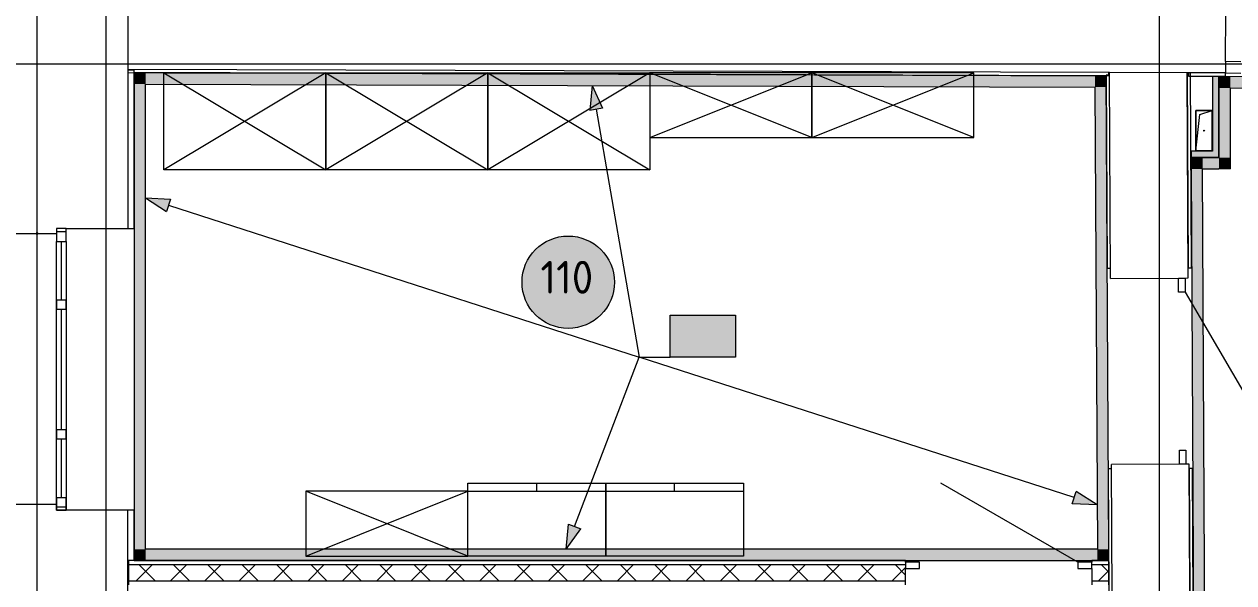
# Model space of a CAD drawing. Header units: millimetres. Extents: x -546 to 1681, y -650 to 1730.
# Drawn here: x 233.6 to 308.3, y 621.3 to 655.8 of the extents above; entities that cross this region are included whole.
import ezdxf

# ---------------------------------------------------------------- set-up
doc = ezdxf.new("R2010")
doc.units = ezdxf.units.MM

msp = doc.modelspace()

# ---------------------------------------------------------------- hatches: boundary and pattern name
at = {"true_color": 0xf1d696}
h = msp.add_hatch(color=41, dxfattribs=at)
h.dxf.hatch_style = 2
h.paths.add_polyline_path([(241.098, 652.13), (240.398, 652.133), (240.398, 652.833)])
h = msp.add_hatch(color=41, dxfattribs=at)
h.dxf.hatch_style = 2
h.paths.add_polyline_path([(240.398, 652.833), (241.098, 652.83), (241.098, 652.13)])
h = msp.add_hatch(color=41, dxfattribs=at)
h.dxf.hatch_style = 2
h.paths.add_polyline_path([(241.098, 652.13), (241.098, 652.83), (299.686, 652.639), (299.69, 651.939)])
h = msp.add_hatch(color=41, dxfattribs=at)
h.dxf.hatch_style = 2
h.paths.add_polyline_path([(300.386, 652.637), (299.69, 651.939), (299.686, 652.639)])
h = msp.add_hatch(color=41, dxfattribs=at)
h.dxf.hatch_style = 2
h.paths.add_polyline_path([(299.69, 651.939), (300.38, 652.631), (300.39, 651.937)])
h = msp.add_hatch(color=7)
h.dxf.hatch_style = 2
h.paths.add_polyline_path([(307.33, 647.586), (306.946, 647.586), (306.946, 652.586), (307.341, 652.586), (307.346, 647.591)])
at = {"true_color": 0x186722}
h = msp.add_hatch(color=99, dxfattribs=at)
h.dxf.hatch_style = 2
h.paths.add_polyline_path([(308.046, 651.885), (307.346, 651.886), (307.346, 652.586)])
h = msp.add_hatch(color=99, dxfattribs=at)
h.dxf.hatch_style = 2
h.paths.add_polyline_path([(307.346, 652.586), (308.046, 652.585), (308.046, 651.885)])
h = msp.add_hatch(color=99, dxfattribs=at)
h.dxf.hatch_style = 2
h.paths.add_polyline_path([(308.046, 651.885), (308.046, 652.585), (327.856, 652.546), (327.845, 651.846)])
at = {"true_color": 0xf1d696}
h = msp.add_hatch(color=41, dxfattribs=at)
h.dxf.hatch_style = 2
h.paths.add_polyline_path([(241.098, 623.397), (240.398, 623.397), (240.398, 652.133), (241.098, 652.13)])
at = {"true_color": 0x0077b0}
h = msp.add_hatch(color=144, dxfattribs=at)
h.dxf.hatch_style = 2
h.paths.add_polyline_path([(268.65, 652.041), (269.299, 650.638), (268.511, 650.501)])
at = {"true_color": 0xf1d696}
h = msp.add_hatch(color=41, dxfattribs=at)
h.dxf.hatch_style = 2
h.paths.add_polyline_path([(299.69, 651.939), (300.39, 651.937), (300.544, 623.397), (299.844, 623.397)])
h = msp.add_hatch(color=41, dxfattribs=at)
h.dxf.hatch_style = 2
h.paths.add_polyline_path([(308.046, 647.586), (307.346, 647.586), (307.346, 651.886), (308.046, 651.885)])
h = msp.add_hatch(color=7)
h.dxf.hatch_style = 2
h.paths.add_polyline_path([(305.63, 647.586), (305.63, 647.986), (306.946, 647.986), (306.946, 647.586)])
h = msp.add_hatch(color=41, dxfattribs=at)
h.dxf.hatch_style = 2
h.paths.add_polyline_path([(306.334, 646.886), (305.634, 646.886), (305.63, 647.586)])
h = msp.add_hatch(color=41, dxfattribs=at)
h.dxf.hatch_style = 2
h.paths.add_polyline_path([(305.63, 647.586), (306.33, 647.586), (306.334, 646.886)])
h = msp.add_hatch(color=41, dxfattribs=at)
h.dxf.hatch_style = 2
h.paths.add_polyline_path([(306.334, 646.886), (306.33, 647.586), (307.346, 647.586), (307.346, 646.886)])
h = msp.add_hatch(color=41, dxfattribs=at)
h.dxf.hatch_style = 2
h.paths.add_polyline_path([(307.346, 647.586), (308.046, 646.886), (307.346, 646.886)])
h = msp.add_hatch(color=41, dxfattribs=at)
h.dxf.hatch_style = 2
h.paths.add_polyline_path([(308.046, 647.586), (308.046, 646.886), (307.346, 647.586)])
h = msp.add_hatch(color=41, dxfattribs=at)
h.dxf.hatch_style = 2
h.paths.add_polyline_path([(307.097, 495.136), (306.397, 495.136), (305.634, 646.886), (306.334, 646.886)])
at = {"true_color": 0x0077b0}
h = msp.add_hatch(color=144, dxfattribs=at)
h.dxf.hatch_style = 2
h.paths.add_polyline_path([(241.098, 645.101), (242.642, 645.023), (242.396, 644.262)])
h = msp.add_hatch(color=7)
h.dxf.hatch_style = 2
h.paths.add_polyline_path([(234.398, 642.991), (234.335, 642.964), (234.308, 642.901), (234.335, 642.837), (234.398, 642.811), (234.463, 642.837), (234.489, 642.901), (234.463, 642.964)])
at = {"true_color": 0xffffff}
h = msp.add_hatch(color=7, dxfattribs=at)
edge = h.paths.add_edge_path()
edge.add_arc((267.18, 639.888), 2.852, 0, 360)
h = msp.add_hatch(color=7, dxfattribs=at)
h.dxf.hatch_style = 2
h.paths.add_polyline_path([(273.469, 637.85), (277.51, 637.85), (277.51, 635.262), (273.469, 635.262)])
h = msp.add_hatch(color=7, dxfattribs=at)
h.dxf.hatch_style = 2
h.paths.add_polyline_path([(273.469, 637.85), (277.51, 637.85), (277.51, 635.262), (273.469, 635.262)])
h = msp.add_hatch(color=7, dxfattribs=at)
h.dxf.hatch_style = 2
h.paths.add_polyline_path([(273.469, 637.85), (277.51, 637.85), (277.51, 635.262), (273.469, 635.262)])
h = msp.add_hatch(color=7, dxfattribs=at)
h.dxf.hatch_style = 2
h.paths.add_polyline_path([(273.469, 637.85), (277.51, 637.85), (277.51, 635.262), (273.469, 635.262)])
at = {"true_color": 0x0077b0}
h = msp.add_hatch(color=144, dxfattribs=at)
h.paths.add_polyline_path([(274.681, 636.454), (274.681, 637.261), (274.651, 637.417), (274.562, 637.548), (274.433, 637.635), (274.277, 637.664), (274.121, 637.635), (273.989, 637.548), (273.902, 637.417), (273.874, 637.261), (273.874, 636.454), (273.902, 636.297), (273.989, 636.169), (274.121, 636.08), (274.277, 636.05), (274.433, 636.08), (274.562, 636.169), (274.651, 636.297)])
h.paths.add_polyline_path([(274.881, 636.454), (274.87, 636.333), (274.837, 636.221), (274.781, 636.118), (274.703, 636.024), (274.611, 635.947), (274.509, 635.892), (274.398, 635.86), (274.277, 635.849), (274.155, 635.86), (274.044, 635.892), (273.941, 635.947), (273.848, 636.024), (273.77, 636.118), (273.715, 636.221), (273.682, 636.333), (273.671, 636.454), (273.671, 637.261), (273.682, 637.382), (273.715, 637.494), (273.77, 637.596), (273.848, 637.689), (273.941, 637.767), (274.044, 637.823), (274.155, 637.856), (274.277, 637.867), (274.398, 637.856), (274.51, 637.823), (274.613, 637.768), (274.706, 637.692), (274.782, 637.598), (274.837, 637.495), (274.87, 637.383), (274.881, 637.261)])
h = msp.add_hatch(color=144, dxfattribs=at)
h.paths.add_polyline_path([(274.681, 636.454), (274.681, 637.261), (274.651, 637.417), (274.562, 637.548), (274.433, 637.635), (274.277, 637.664), (274.121, 637.635), (273.989, 637.548), (273.902, 637.417), (273.874, 637.261), (273.874, 636.454), (273.902, 636.297), (273.989, 636.169), (274.121, 636.08), (274.277, 636.05), (274.433, 636.08), (274.562, 636.169), (274.651, 636.297)])
h.paths.add_polyline_path([(274.881, 636.454), (274.87, 636.333), (274.837, 636.221), (274.781, 636.118), (274.703, 636.024), (274.611, 635.947), (274.509, 635.892), (274.398, 635.86), (274.277, 635.849), (274.155, 635.86), (274.044, 635.892), (273.941, 635.947), (273.848, 636.024), (273.77, 636.118), (273.715, 636.221), (273.682, 636.333), (273.671, 636.454), (273.671, 637.261), (273.682, 637.382), (273.715, 637.494), (273.77, 637.596), (273.848, 637.689), (273.941, 637.767), (274.044, 637.823), (274.155, 637.856), (274.277, 637.867), (274.398, 637.856), (274.51, 637.823), (274.613, 637.768), (274.706, 637.692), (274.782, 637.598), (274.837, 637.495), (274.87, 637.383), (274.881, 637.261)])
h = msp.add_hatch(color=144, dxfattribs=at)
h.paths.add_polyline_path([(274.681, 636.454), (274.681, 637.261), (274.651, 637.417), (274.562, 637.548), (274.433, 637.635), (274.277, 637.664), (274.121, 637.635), (273.989, 637.548), (273.902, 637.417), (273.874, 637.261), (273.874, 636.454), (273.902, 636.297), (273.989, 636.169), (274.121, 636.08), (274.277, 636.05), (274.433, 636.08), (274.562, 636.169), (274.651, 636.297)])
h.paths.add_polyline_path([(274.881, 636.454), (274.87, 636.333), (274.837, 636.221), (274.781, 636.118), (274.703, 636.024), (274.611, 635.947), (274.509, 635.892), (274.398, 635.86), (274.277, 635.849), (274.155, 635.86), (274.044, 635.892), (273.941, 635.947), (273.848, 636.024), (273.77, 636.118), (273.715, 636.221), (273.682, 636.333), (273.671, 636.454), (273.671, 637.261), (273.682, 637.382), (273.715, 637.494), (273.77, 637.596), (273.848, 637.689), (273.941, 637.767), (274.044, 637.823), (274.155, 637.856), (274.277, 637.867), (274.398, 637.856), (274.51, 637.823), (274.613, 637.768), (274.706, 637.692), (274.782, 637.598), (274.837, 637.495), (274.87, 637.383), (274.881, 637.261)])
h = msp.add_hatch(color=144, dxfattribs=at)
h.paths.add_polyline_path([(274.681, 636.454), (274.681, 637.261), (274.651, 637.417), (274.562, 637.548), (274.433, 637.635), (274.277, 637.664), (274.121, 637.635), (273.989, 637.548), (273.902, 637.417), (273.874, 637.261), (273.874, 636.454), (273.902, 636.297), (273.989, 636.169), (274.121, 636.08), (274.277, 636.05), (274.433, 636.08), (274.562, 636.169), (274.651, 636.297)])
h.paths.add_polyline_path([(274.881, 636.454), (274.87, 636.333), (274.837, 636.221), (274.781, 636.118), (274.703, 636.024), (274.611, 635.947), (274.509, 635.892), (274.398, 635.86), (274.277, 635.849), (274.155, 635.86), (274.044, 635.892), (273.941, 635.947), (273.848, 636.024), (273.77, 636.118), (273.715, 636.221), (273.682, 636.333), (273.671, 636.454), (273.671, 637.261), (273.682, 637.382), (273.715, 637.494), (273.77, 637.596), (273.848, 637.689), (273.941, 637.767), (274.044, 637.823), (274.155, 637.856), (274.277, 637.867), (274.398, 637.856), (274.51, 637.823), (274.613, 637.768), (274.706, 637.692), (274.782, 637.598), (274.837, 637.495), (274.87, 637.383), (274.881, 637.261)])
h = msp.add_hatch(color=144, dxfattribs=at)
h.dxf.hatch_style = 2
h.paths.add_polyline_path([(277.104, 637.523), (276.872, 637.291), (276.802, 637.261), (276.725, 637.286), (276.7, 637.362), (276.728, 637.432), (277.123, 637.828), (277.164, 637.857), (277.205, 637.867), (277.281, 637.842), (277.306, 637.765), (277.306, 635.948), (277.281, 635.873), (277.205, 635.849), (277.129, 635.873), (277.104, 635.948)])
h = msp.add_hatch(color=144, dxfattribs=at)
h.dxf.hatch_style = 2
h.paths.add_polyline_path([(277.104, 637.523), (276.872, 637.291), (276.802, 637.261), (276.725, 637.286), (276.7, 637.362), (276.728, 637.432), (277.123, 637.828), (277.164, 637.857), (277.205, 637.867), (277.281, 637.842), (277.306, 637.765), (277.306, 635.948), (277.281, 635.873), (277.205, 635.849), (277.129, 635.873), (277.104, 635.948)])
h = msp.add_hatch(color=144, dxfattribs=at)
h.dxf.hatch_style = 2
h.paths.add_polyline_path([(277.104, 637.523), (276.872, 637.291), (276.802, 637.261), (276.725, 637.286), (276.7, 637.362), (276.728, 637.432), (277.123, 637.828), (277.164, 637.857), (277.205, 637.867), (277.281, 637.842), (277.306, 637.765), (277.306, 635.948), (277.281, 635.873), (277.205, 635.849), (277.129, 635.873), (277.104, 635.948)])
h = msp.add_hatch(color=144, dxfattribs=at)
h.dxf.hatch_style = 2
h.paths.add_polyline_path([(277.104, 637.523), (276.872, 637.291), (276.802, 637.261), (276.725, 637.286), (276.7, 637.362), (276.728, 637.432), (277.123, 637.828), (277.164, 637.857), (277.205, 637.867), (277.281, 637.842), (277.306, 637.765), (277.306, 635.948), (277.281, 635.873), (277.205, 635.849), (277.129, 635.873), (277.104, 635.948)])
h = msp.add_hatch(color=144, dxfattribs=at)
h.dxf.hatch_style = 2
h.paths.add_polyline_path([(276.194, 636.352), (275.387, 636.352), (275.311, 636.377), (275.286, 636.454), (275.311, 636.53), (275.387, 636.555), (276.194, 636.555), (276.27, 636.53), (276.295, 636.454), (276.27, 636.377)])
h = msp.add_hatch(color=144, dxfattribs=at)
h.dxf.hatch_style = 2
h.paths.add_polyline_path([(276.194, 636.352), (275.387, 636.352), (275.311, 636.377), (275.286, 636.454), (275.311, 636.53), (275.387, 636.555), (276.194, 636.555), (276.27, 636.53), (276.295, 636.454), (276.27, 636.377)])
h = msp.add_hatch(color=144, dxfattribs=at)
h.dxf.hatch_style = 2
h.paths.add_polyline_path([(276.194, 636.352), (275.387, 636.352), (275.311, 636.377), (275.286, 636.454), (275.311, 636.53), (275.387, 636.555), (276.194, 636.555), (276.27, 636.53), (276.295, 636.454), (276.27, 636.377)])
h = msp.add_hatch(color=144, dxfattribs=at)
h.dxf.hatch_style = 2
h.paths.add_polyline_path([(276.194, 636.352), (275.387, 636.352), (275.311, 636.377), (275.286, 636.454), (275.311, 636.53), (275.387, 636.555), (276.194, 636.555), (276.27, 636.53), (276.295, 636.454), (276.27, 636.377)])
h = msp.add_hatch(color=144, dxfattribs=at)
h.dxf.hatch_style = 2
h.paths.add_polyline_path([(299.829, 626.131), (298.285, 626.209), (298.531, 626.97)])
h = msp.add_hatch(color=144, dxfattribs=at)
h.dxf.hatch_style = 2
h.paths.add_polyline_path([(267.044, 623.397), (267.201, 624.935), (267.949, 624.65)])
at = {"true_color": 0xf1d696}
h = msp.add_hatch(color=41, dxfattribs=at)
h.dxf.hatch_style = 2
h.paths.add_polyline_path([(240.398, 623.397), (241.098, 623.397), (240.398, 622.697)])
h = msp.add_hatch(color=41, dxfattribs=at)
h.dxf.hatch_style = 2
h.paths.add_polyline_path([(241.098, 623.397), (241.098, 622.697), (240.398, 622.697)])
h = msp.add_hatch(color=41, dxfattribs=at)
h.dxf.hatch_style = 2
h.paths.add_polyline_path([(299.844, 623.397), (299.847, 622.697), (241.098, 622.697), (241.098, 623.397)])
h = msp.add_hatch(color=41, dxfattribs=at)
h.dxf.hatch_style = 2
h.paths.add_polyline_path([(299.844, 623.397), (300.544, 623.397), (300.547, 622.697)])
h = msp.add_hatch(color=41, dxfattribs=at)
h.dxf.hatch_style = 2
h.paths.add_polyline_path([(300.547, 622.697), (299.847, 622.697), (299.844, 623.397)])

# ---------------------------------------------------------------- linework, layer by layer
at = {"color": 7, "lineweight": 0}
for points in [[(303.672, 197.821), (303.672, 730.152)], [(238.672, 197.821), (238.672, 729.023)], [(234.398, 642.901), (234.398, 667.151)], [(239.998, 656.834), (239.998, 653.034)], [(307.749, 653.513), (307.76, 656.613)], [(187.211, 653.372), (863.726, 653.372)], [(307.749, 653.513), (307.747, 652.813)], [(308.699, 653.51), (307.749, 653.513)], [(239.998, 653.034), (239.998, 652.834)], [(300.585, 652.836), (239.998, 653.034)], [(239.998, 653.034), (239.998, 643.201)], [(240.398, 652.991), (239.998, 652.991)], [(239.998, 652.834), (300.546, 652.636)], [(240.398, 643.201), (240.398, 652.991)], [(240.398, 652.833), (240.398, 652.133)], [(299.686, 652.639), (240.398, 652.833)], [(300.386, 652.637), (299.686, 652.639)], [(300.586, 652.671), (300.386, 652.67)], [(300.386, 652.67), (300.447, 640.759)], [(300.544, 623.397), (300.386, 652.637)], [(300.546, 652.636), (300.547, 652.836)], [(300.65, 640.126), (300.585, 652.836)], [(305.385, 652.821), (300.585, 652.836)], [(305.585, 652.822), (305.385, 652.821)], [(307.747, 652.813), (305.385, 652.821)], [(305.385, 652.821), (305.447, 640.785)], [(305.45, 640.15), (305.385, 652.821)], [(305.461, 652.82), (305.46, 652.62)], [(305.46, 652.62), (307.746, 652.613)], [(305.647, 640.786), (305.585, 652.822)], [(307.346, 652.586), (306.946, 652.586)], [(306.946, 652.586), (306.946, 647.986)], [(307.346, 652.614), (307.346, 652.586)], [(307.346, 647.586), (307.346, 652.586)], [(307.346, 652.586), (307.346, 651.886)], [(327.856, 652.546), (307.346, 652.586)], [(307.746, 652.613), (307.747, 652.813)], [(307.747, 652.813), (308.697, 652.81)], [(240.398, 652.133), (240.398, 623.397)], [(241.098, 652.13), (299.69, 651.939)], [(241.098, 623.397), (241.098, 652.13)], [(299.69, 651.939), (299.844, 623.397)], [(307.346, 651.886), (307.346, 647.586)], [(308.046, 651.885), (327.845, 651.846)], [(308.046, 646.886), (308.046, 651.885)], [(305.921, 648.001), (305.921, 650.501)], [(305.921, 650.501), (306.921, 650.501)], [(306.921, 650.501), (305.921, 650.501)], [(305.921, 650.501), (305.921, 648.001)], [(306.171, 650.251), (306.921, 650.501)], [(306.921, 650.501), (306.921, 648.001)], [(306.921, 648.001), (306.921, 650.501)], [(305.921, 648.001), (306.171, 650.251)], [(306.396, 649.251), (306.421, 649.276), (306.446, 649.251)], [(306.446, 649.251), (306.421, 649.226), (306.396, 649.251)], [(306.397, 649.258), (306.421, 649.276), (306.434, 649.273)], [(306.421, 649.226), (306.397, 649.245)], [(306.446, 649.251), (306.434, 649.23)], [(305.63, 647.586), (305.612, 647.586)], [(306.946, 647.986), (305.63, 647.986)], [(305.63, 647.986), (305.63, 647.586)], [(305.63, 647.586), (307.346, 647.586)], [(305.63, 647.586), (305.634, 646.886)], [(307.346, 647.586), (305.63, 647.586)], [(306.921, 648.001), (305.921, 648.001)], [(305.921, 648.001), (306.921, 648.001)], [(305.634, 646.886), (306.4, 494.436)], [(306.334, 646.886), (307.346, 646.886)], [(307.097, 495.136), (306.334, 646.886)], [(308.046, 646.886), (307.346, 646.886)], [(232.698, 642.901), (234.398, 642.901)], [(234.398, 626.151), (234.398, 642.901)], [(234.398, 642.901), (235.598, 642.901)], [(236.198, 643.201), (235.598, 643.201)], [(235.598, 643.201), (235.598, 642.401)], [(235.598, 643.201), (235.598, 642.401)], [(236.198, 643.201), (235.598, 643.201)], [(236.198, 643.001), (235.598, 643.001)], [(236.198, 643.201), (239.998, 643.201)], [(236.198, 642.401), (236.198, 643.201)], [(236.198, 642.401), (236.198, 643.201)], [(239.998, 643.201), (240.398, 643.201)], [(240.398, 643.201), (240.398, 625.801)], [(235.598, 642.401), (236.198, 642.401)], [(235.598, 638.801), (235.598, 642.401)], [(235.898, 638.801), (235.898, 642.401)], [(236.198, 642.401), (236.198, 638.801)], [(264.328, 639.888), (264.343, 640.179), (264.386, 640.462), (264.457, 640.736), (264.553, 640.998), (264.673, 641.247), (264.816, 641.482), (264.98, 641.702), (265.164, 641.904), (265.366, 642.088), (265.586, 642.253), (265.821, 642.396), (266.07, 642.516), (266.332, 642.612), (266.606, 642.682), (266.889, 642.725), (267.18, 642.74), (267.472, 642.725), (267.755, 642.682), (268.028, 642.612), (268.29, 642.516), (268.54, 642.396), (268.775, 642.253), (268.995, 642.088), (269.197, 641.904), (269.381, 641.702), (269.545, 641.482), (269.688, 641.247), (269.808, 640.998), (269.904, 640.736), (269.974, 640.462), (270.018, 640.179), (270.032, 639.888)], [(300.447, 640.759), (300.647, 640.76)], [(305.447, 640.785), (305.647, 640.786)], [(270.032, 639.888), (270.018, 639.596), (269.974, 639.313), (269.904, 639.04), (269.808, 638.778), (269.688, 638.528), (269.545, 638.293), (269.381, 638.074), (269.197, 637.871), (268.995, 637.687), (268.775, 637.523), (268.54, 637.38), (268.29, 637.26), (268.028, 637.164), (267.755, 637.094), (267.472, 637.05), (267.18, 637.036), (266.889, 637.05), (266.606, 637.094), (266.332, 637.164), (266.07, 637.26), (265.821, 637.38), (265.586, 637.523), (265.366, 637.687), (265.164, 637.871), (264.98, 638.074), (264.816, 638.293), (264.673, 638.528), (264.553, 638.778), (264.457, 639.04), (264.386, 639.313), (264.343, 639.596), (264.328, 639.888)], [(300.65, 640.126), (304.85, 640.147)], [(304.85, 640.147), (305.25, 640.149)], [(304.855, 639.277), (304.85, 640.147)], [(305.25, 640.149), (305.45, 640.15)], [(305.25, 640.149), (305.255, 639.279)], [(305.255, 639.279), (304.855, 639.277)], [(305.255, 639.279), (310.178, 630.852)], [(235.598, 638.801), (236.198, 638.801)], [(235.598, 638.201), (235.598, 638.801)], [(235.598, 638.801), (235.598, 638.201)], [(236.198, 638.801), (236.198, 638.201)], [(236.198, 638.201), (236.198, 638.801)], [(236.198, 638.201), (235.598, 638.201)], [(235.598, 630.801), (235.598, 638.201)], [(235.898, 630.801), (235.898, 638.201)], [(236.198, 638.201), (236.198, 630.801)], [(235.598, 630.801), (236.198, 630.801)], [(235.598, 630.201), (235.598, 630.801)], [(235.598, 630.801), (235.598, 630.201)], [(236.198, 630.201), (235.598, 630.201)], [(235.598, 626.601), (235.598, 630.201)], [(235.898, 626.601), (235.898, 630.201)], [(236.198, 630.801), (236.198, 630.201)], [(236.198, 630.201), (236.198, 630.801)], [(236.198, 630.201), (236.198, 626.601)], [(304.905, 629.518), (305.305, 629.52)], [(304.909, 628.648), (304.905, 629.518)], [(305.305, 629.52), (305.309, 628.65)], [(304.909, 628.648), (300.709, 628.626)], [(301.108, 551.101), (300.709, 628.626)], [(305.309, 628.65), (304.909, 628.648)], [(305.509, 628.651), (305.309, 628.65)], [(305.908, 551.126), (305.509, 628.651)], [(300.711, 628.36), (300.511, 628.359)], [(300.511, 628.359), (300.726, 586.371)], [(305.711, 628.386), (305.511, 628.385)], [(305.511, 628.385), (305.908, 551.126)], [(306.108, 551.127), (305.711, 628.386)], [(298.627, 622.597), (290.175, 627.477)], [(235.598, 626.601), (236.198, 626.601)], [(235.598, 625.801), (235.598, 626.601)], [(235.598, 626.601), (235.598, 625.801)], [(236.198, 626.601), (236.198, 625.801)], [(236.198, 625.801), (236.198, 626.601)], [(234.398, 626.151), (232.698, 626.151)], [(235.598, 626.151), (234.398, 626.151)], [(234.398, 602.589), (234.398, 626.151)], [(236.198, 626.001), (235.598, 626.001)], [(236.198, 625.801), (235.598, 625.801)], [(235.598, 625.801), (236.198, 625.801)], [(239.998, 625.801), (236.198, 625.801)], [(240.398, 625.801), (239.998, 625.801)], [(239.998, 603.189), (239.998, 625.801)], [(240.398, 622.697), (240.398, 625.801)], [(240.398, 622.697), (240.398, 623.397)], [(299.844, 623.397), (241.098, 623.397)], [(300.547, 622.697), (300.544, 623.397)], [(287.997, 622.697), (239.998, 622.697)], [(240.033, 622.697), (240.033, 621.197)], [(240.398, 622.697), (300.547, 622.697)], [(287.997, 622.597), (287.997, 622.697)], [(300.547, 622.697), (299.497, 622.697)], [(299.497, 622.697), (299.497, 622.597)], [(300.547, 621.197), (300.547, 622.697)], [(240.033, 622.447), (287.997, 622.447)], [(240.514, 621.447), (241.514, 622.447)], [(241.68, 621.447), (240.68, 622.447)], [(242.636, 621.447), (243.636, 622.447)], [(243.802, 621.447), (242.802, 622.447)], [(244.757, 621.447), (245.757, 622.447)], [(245.923, 621.447), (244.923, 622.447)], [(246.878, 621.447), (247.878, 622.447)], [(248.044, 621.447), (247.044, 622.447)], [(249, 621.447), (250, 622.447)], [(250.166, 621.447), (249.166, 622.447)], [(251.121, 621.447), (252.121, 622.447)], [(252.287, 621.447), (251.287, 622.447)], [(253.242, 621.447), (254.242, 622.447)], [(254.408, 621.447), (253.408, 622.447)], [(255.364, 621.447), (256.364, 622.447)], [(256.529, 621.447), (255.529, 622.447)], [(257.485, 621.447), (258.485, 622.447)], [(258.651, 621.447), (257.651, 622.447)], [(259.606, 621.447), (260.606, 622.447)], [(260.772, 621.447), (259.772, 622.447)], [(261.728, 621.447), (262.728, 622.447)], [(262.893, 621.447), (261.893, 622.447)], [(263.849, 621.447), (264.849, 622.447)], [(265.015, 621.447), (264.015, 622.447)], [(265.97, 621.447), (266.97, 622.447)], [(267.136, 621.447), (266.136, 622.447)], [(268.091, 621.447), (269.091, 622.447)], [(269.257, 621.447), (268.257, 622.447)], [(270.213, 621.447), (271.213, 622.447)], [(271.379, 621.447), (270.379, 622.447)], [(272.334, 621.447), (273.334, 622.447)], [(273.5, 621.447), (272.5, 622.447)], [(274.455, 621.447), (275.455, 622.447)], [(275.621, 621.447), (274.621, 622.447)], [(276.577, 621.447), (277.577, 622.447)], [(277.743, 621.447), (276.743, 622.447)], [(278.698, 621.447), (279.698, 622.447)], [(279.864, 621.447), (278.864, 622.447)], [(280.819, 621.447), (281.819, 622.447)], [(281.985, 621.447), (280.985, 622.447)], [(282.941, 621.447), (283.941, 622.447)], [(284.107, 621.447), (283.107, 622.447)], [(285.062, 621.447), (286.062, 622.447)], [(286.228, 621.447), (285.228, 622.447)], [(287.183, 621.447), (287.997, 622.261)], [(287.997, 621.799), (287.349, 622.447)], [(287.997, 622.597), (287.997, 622.197)], [(288.867, 622.597), (287.997, 622.597)], [(287.997, 621.197), (287.997, 622.197)], [(287.997, 622.197), (288.867, 622.197)], [(288.867, 622.197), (288.867, 622.597)], [(298.627, 622.597), (298.627, 622.197)], [(299.497, 622.597), (298.627, 622.597)], [(298.627, 622.197), (299.497, 622.197)], [(299.497, 622.197), (299.497, 622.597)], [(299.497, 622.447), (300.547, 622.447)], [(299.497, 622.197), (299.497, 621.197)], [(299.911, 621.447), (300.543, 622.079)], [(300.543, 621.981), (300.077, 622.447)], [(240.033, 621.447), (287.997, 621.447)], [(299.497, 621.447), (300.547, 621.447)]]:
    msp.add_lwpolyline(points, dxfattribs=at)
at = {"color": 253, "lineweight": 0, "true_color": 0x999999}
for points in [[(242.217, 652.825), (252.217, 652.825)], [(242.217, 646.825), (242.217, 652.825)], [(242.217, 652.825), (252.217, 646.825)], [(252.217, 652.825), (242.217, 646.825)], [(252.217, 652.825), (252.217, 646.825)], [(252.217, 652.825), (262.217, 652.825)], [(252.217, 646.825), (252.217, 652.825)], [(252.217, 652.825), (262.217, 646.825)], [(262.217, 652.825), (252.217, 646.825)], [(262.217, 652.825), (262.217, 646.825)], [(262.217, 652.825), (272.217, 652.825)], [(262.217, 646.825), (262.217, 652.825)], [(262.217, 652.825), (272.217, 646.825)], [(272.217, 652.825), (262.217, 646.825)], [(282.217, 652.825), (272.217, 652.825)], [(272.217, 652.825), (272.217, 648.825)], [(282.217, 648.825), (272.217, 652.825)], [(272.217, 648.825), (282.217, 652.825)], [(272.217, 652.825), (272.217, 646.825)], [(282.217, 648.825), (282.217, 652.825)], [(292.217, 652.825), (282.217, 652.825)], [(282.217, 652.825), (282.217, 648.825)], [(292.217, 648.825), (282.217, 652.825)], [(282.217, 648.825), (292.217, 652.825)], [(292.217, 648.825), (292.217, 652.825)], [(272.217, 648.825), (282.217, 648.825)], [(282.217, 648.825), (292.217, 648.825)], [(252.217, 646.825), (242.217, 646.825)], [(262.217, 646.825), (252.217, 646.825)], [(272.217, 646.825), (262.217, 646.825)], [(260.992, 622.978), (260.992, 627.478)], [(260.992, 627.478), (269.492, 627.478)], [(265.242, 626.978), (265.242, 627.478)], [(269.492, 627.478), (269.492, 622.978)], [(269.492, 622.978), (269.492, 627.478)], [(269.492, 627.478), (277.992, 627.478)], [(273.742, 626.978), (273.742, 627.478)], [(277.992, 627.478), (277.992, 622.978)], [(260.992, 626.978), (250.992, 626.978)], [(250.992, 626.978), (250.992, 622.978)], [(260.992, 622.978), (250.992, 626.978)], [(250.992, 622.978), (260.992, 626.978)], [(260.992, 626.978), (269.492, 626.978)], [(260.992, 622.978), (260.992, 626.978)], [(269.492, 626.978), (277.992, 626.978)], [(250.992, 622.978), (260.992, 622.978)], [(269.492, 622.978), (260.992, 622.978)], [(277.992, 622.978), (269.492, 622.978)]]:
    msp.add_lwpolyline(points, dxfattribs=at)
at = {"color": 144, "lineweight": 0, "true_color": 0x0077b0}
for points in [[(268.65, 652.041), (268.511, 650.501)], [(268.65, 652.041), (269.299, 650.638)], [(269.299, 650.638), (268.511, 650.501)], [(268.905, 650.57), (271.56, 635.262)], [(241.098, 645.101), (242.642, 645.023)], [(241.098, 645.101), (242.396, 644.262)], [(242.642, 645.023), (242.396, 644.262)], [(242.519, 644.642), (271.56, 635.262)], [(273.469, 637.85), (277.51, 637.85)], [(273.469, 635.262), (273.469, 637.85)], [(273.469, 637.85), (277.51, 637.85)], [(273.469, 635.262), (273.469, 637.85)], [(273.469, 637.85), (277.51, 637.85)], [(273.469, 635.262), (273.469, 637.85)], [(273.469, 637.85), (277.51, 637.85)], [(273.469, 635.262), (273.469, 637.85)], [(277.51, 637.85), (277.51, 635.262)], [(277.51, 637.85), (277.51, 635.262)], [(277.51, 637.85), (277.51, 635.262)], [(277.51, 637.85), (277.51, 635.262)], [(267.575, 624.792), (271.56, 635.262)], [(271.56, 635.262), (273.469, 635.262)], [(271.56, 635.262), (273.469, 635.262)], [(271.56, 635.262), (273.469, 635.262)], [(298.408, 626.59), (271.56, 635.262)], [(271.56, 635.262), (273.469, 635.262)], [(277.51, 635.262), (273.469, 635.262)], [(277.51, 635.262), (273.469, 635.262)], [(277.51, 635.262), (273.469, 635.262)], [(277.51, 635.262), (273.469, 635.262)], [(298.285, 626.209), (298.531, 626.97)], [(299.829, 626.131), (298.531, 626.97)], [(299.829, 626.131), (298.285, 626.209)], [(267.044, 623.397), (267.201, 624.935)], [(267.201, 624.935), (267.949, 624.65)], [(267.044, 623.397), (267.949, 624.65)]]:
    msp.add_lwpolyline(points, dxfattribs=at)

# ---------------------------------------------------------------- texts
at = {"color": 7, "insert": (265.463, 641.209), "char_height": 2.02685, "attachment_point": 1}
msp.add_mtext('{\\fGOSTCommon|b0|i0|c0;110}', dxfattribs=at)

doc.saveas('drawing.dxf')
